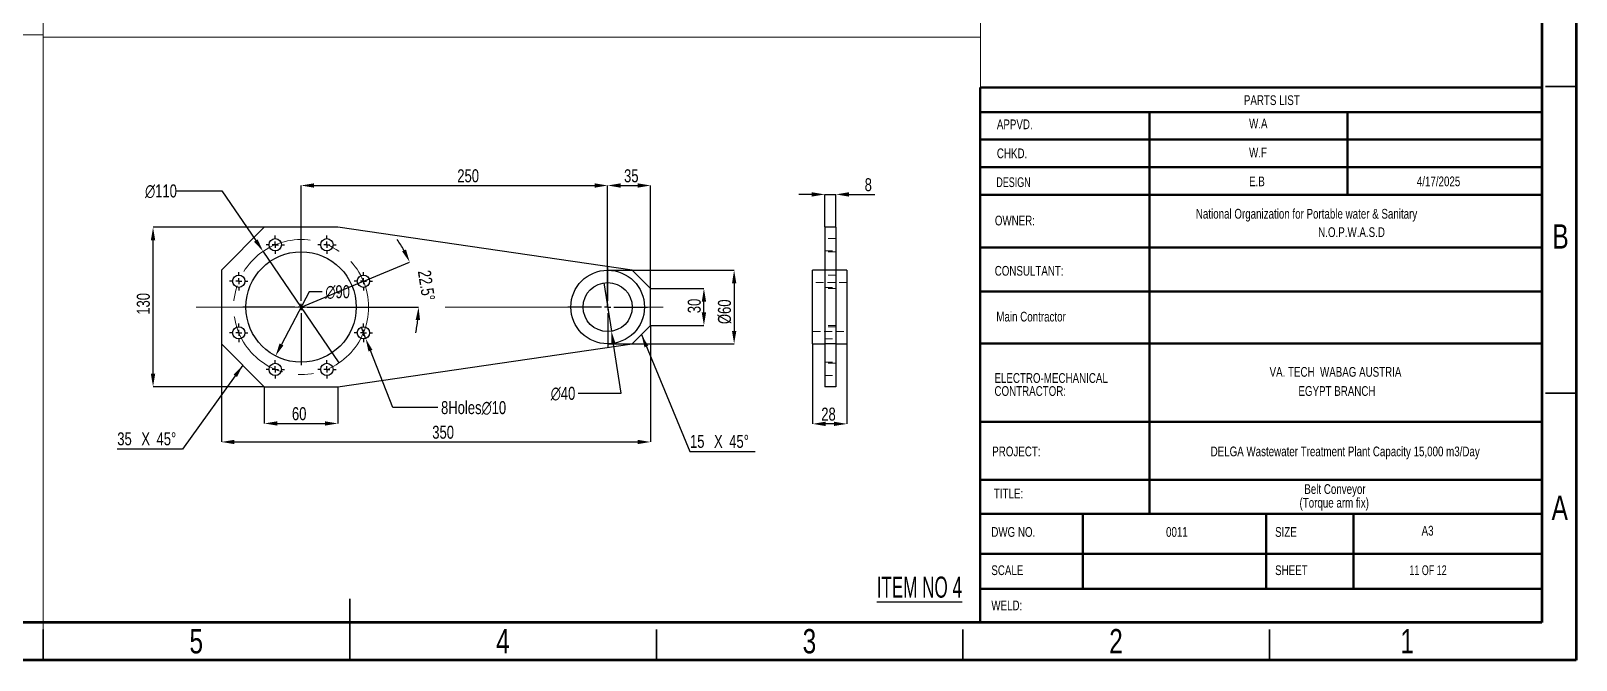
# Model space of a CAD drawing. Header units: millimetres. Extents: x 41 to 1868, y -696 to 319.
# Drawn here: x 1124.2 to 1376.2, y -696.3 to -593.7 of the extents above; entities that cross this region are included whole.
import ezdxf

# ---------------------------------------------------------------- set-up
doc = ezdxf.new("R2010")
doc.units = ezdxf.units.MM
doc.header["$PDSIZE"] = -1
doc.linetypes.add('CENTERX2', pattern=[20.32, 12.7, -2.54, 2.54, -2.54])
doc.linetypes.add('HIDDEN', pattern=[1.905, 1.27, -0.635])
doc.layers.add('BOLD', color=7, linetype='Continuous', lineweight=25)
doc.layers.add('FORMAT', color=7, linetype='Continuous')
doc.styles.add('SLDTEXTSTYLE0', font='TXT', dxfattribs={"width": 0.75})
doc.styles.add('SLDTEXTSTYLE10', font='TXT', dxfattribs={"width": 0.6875})
doc.styles.add('SLDTEXTSTYLE15', font='TXT', dxfattribs={"width": 0.605})
doc.styles.add('SLDTEXTSTYLE8', font='TXT', dxfattribs={"width": 0.687299})
doc.dimstyles.new('SLDDIMSTYLE10', dxfattribs={"dimtxt": 2.116667, "dimasz": 2.116667, "dimexe": 0, "dimexo": 0.625, "dimgap": 0.529167, "dimtad": 1, "dimdec": 0, "dimlfac": 5, "dimrnd": 1e-09, "dimzin": 12, "dimtxsty": 'SLDTEXTSTYLE0', "dimsah": 1, "dimcen": 2.5, "dimazin": 3, "dimtfac": 1, "dimtdec": 0, "dimtmove": 0, "dimatfit": 3, "dimfrac": 2, "dimtzin": 12})
doc.dimstyles.new('SLDDIMSTYLE11', dxfattribs={"dimtxt": 2.116667, "dimasz": 2.116667, "dimexe": 0, "dimexo": 0.625, "dimgap": 0.529167, "dimtad": 1, "dimdec": 0, "dimlfac": 5, "dimrnd": 1e-09, "dimzin": 12, "dimtxsty": 'SLDTEXTSTYLE0', "dimsah": 1, "dimcen": 2.5, "dimazin": 3, "dimtfac": 1, "dimtdec": 0, "dimtmove": 0, "dimatfit": 0, "dimfrac": 2, "dimtzin": 12})
doc.dimstyles.new('SLDDIMSTYLE12', dxfattribs={"dimtxt": 2.116667, "dimasz": 2.116667, "dimexe": 0, "dimexo": 0.625, "dimgap": 0.529167, "dimtad": 1, "dimdec": 0, "dimlfac": 5, "dimrnd": 1e-09, "dimzin": 12, "dimtxsty": 'SLDTEXTSTYLE0', "dimblk1": 'NONE', "dimsah": 1, "dimcen": 0, "dimazin": 3, "dimtfac": 1, "dimtdec": 0, "dimtmove": 0, "dimatfit": 3, "dimldrblk": 'NONE', "dimfrac": 2, "dimtzin": 12})
doc.dimstyles.new('SLDDIMSTYLE51', dxfattribs={"dimtxt": 2.116667, "dimasz": 2.116667, "dimexe": 0, "dimexo": 0.625, "dimgap": 0.529167, "dimtad": 1, "dimdec": 0, "dimlfac": 5, "dimrnd": 1e-09, "dimzin": 12, "dimtxsty": 'SLDTEXTSTYLE0', "dimblk1": 'NONE', "dimsah": 1, "dimcen": 0, "dimazin": 3, "dimtfac": 1, "dimtdec": 0, "dimtmove": 0, "dimatfit": 3, "dimldrblk": 'NONE', "dimfrac": 2, "dimtzin": 12})
doc.dimstyles.new('SLDDIMSTYLE52', dxfattribs={"dimtxt": 2.116667, "dimasz": 2.116667, "dimexe": 0, "dimexo": 0.625, "dimgap": 0.529167, "dimtad": 1, "dimlfac": 5, "dimzin": 12, "dimtxsty": 'SLDTEXTSTYLE0', "dimsah": 1, "dimcen": 2.5, "dimadec": 1, "dimazin": 3, "dimtfac": 1, "dimtdec": 1, "dimtmove": 0, "dimatfit": 3, "dimfrac": 2, "dimtzin": 12})
doc.dimstyles.new('SLDDIMSTYLE53', dxfattribs={"dimtxt": 2.116667, "dimasz": 2.116667, "dimexe": 0, "dimexo": 0.625, "dimgap": 0.529167, "dimtad": 1, "dimdec": 0, "dimlfac": 5, "dimrnd": 1e-09, "dimzin": 12, "dimtxsty": 'SLDTEXTSTYLE0', "dimsah": 1, "dimcen": 0, "dimazin": 3, "dimtfac": 1, "dimtdec": 0, "dimtmove": 0, "dimatfit": 3, "dimfrac": 2, "dimtzin": 12})

# ---------------------------------------------------------------- blocks, each defined once
blk = doc.blocks.new('SW_NOTE_0_115')
at = {"color": 0, "linetype": 'Continuous', "lineweight": 0, "char_height": 1.5875, "attachment_point": 1, "style": 'SLDTEXTSTYLE0'}
for s, insert in [('ELECTRO-MECHANICAL', (0, 2.05)), ('CONTRACTOR:', (0, -0.07))]:
    blk.add_mtext(s, dxfattribs=dict(at, insert=insert))
blk = doc.blocks.new('SW_NOTE_0_116')
at = {"layer": 'BOLD', "color": 0, "char_height": 1.5875, "attachment_point": 2, "style": 'SLDTEXTSTYLE0'}
for s, insert in [('VA. TECH  WABAG AUSTRIA', (13.44, 2.05)), ('EGYPT BRANCH', (13.68, -1.07))]:
    blk.add_mtext(s, dxfattribs=dict(at, insert=insert))
blk = doc.blocks.new('*D1073')
at = {"layer": 'Defpoints', "color": 0}
for p in [(1162.1, -629.63), (1174.49, -647.81)]:
    blk.add_point(p, dxfattribs=at)
at = {"layer": 'FORMAT', "color": 0, "lineweight": -2}
for p, q in [((1147.88, -619.79), (1155.39, -619.79)), ((1155.39, -619.79), (1160.91, -627.88)), ((1174.49, -647.81), (1162.1, -629.63))]:
    blk.add_line(p, q, dxfattribs=at)
at = {"layer": 'FORMAT', "color": 0}
blk.add_solid([(1161.2, -627.68), (1160.62, -628.08), (1162.1, -629.63)], dxfattribs=at)
at = {"layer": 'FORMAT', "color": 0, "insert": (1142.85, -618.73), "char_height": 2.117, "attachment_point": 1, "style": 'SLDTEXTSTYLE0'}
blk.add_mtext('\\A1;∅110', dxfattribs=at)
blk = doc.blocks.new('_None')
blk = doc.blocks.new('*D1074')
at = {"layer": 'BOLD', "color": 0, "lineweight": -2}
for p, q in [((1178.51, -634.49), (1186, -631.39)), ((1177.86, -638.72), (1187.45, -638.72))]:
    blk.add_line(p, q, dxfattribs=at)
for start, end in [(28.8327, 35.1653), (347.3347, 353.6673)]:
    blk.add_arc((1168.29, -638.72), 19.16, start, end, dxfattribs=at)
at = {"layer": 'BOLD', "color": 0}
for points in [[(1185.4, -629.33), (1184.76, -629.63), (1186, -631.39)], [(1186.98, -640.81), (1187.69, -640.85), (1187.45, -638.72)]]:
    blk.add_solid(points, dxfattribs=at)
at = {"layer": 'Defpoints', "color": 0}
for p in [(1178.46, -634.51), (1186.8, -633.76), (1158.79, -638.72), (1168.29, -638.72), (1177.79, -638.72)]:
    blk.add_point(p, dxfattribs=at)
at = {"layer": 'BOLD', "color": 0, "insert": (1189.42, -632.57), "char_height": 2.117, "attachment_point": 1, "rotation": 278.6146, "style": 'SLDTEXTSTYLE0'}
blk.add_mtext('\\A1;22.5°', dxfattribs=at)
blk = doc.blocks.new('*D1075')
at = {"layer": 'Defpoints', "color": 0}
for p in [(1225.29, -641.72), (1155.29, -644.72), (1225.29, -660.72)]:
    blk.add_point(p, dxfattribs=at)
at = {"layer": 'FORMAT', "color": 0, "lineweight": -2}
for p, q in [((1225.29, -641.78), (1225.29, -660.72)), ((1155.29, -644.78), (1155.29, -660.72)), ((1157.41, -660.72), (1223.18, -660.72))]:
    blk.add_line(p, q, dxfattribs=at)
at = {"layer": 'FORMAT', "color": 0}
for points in [[(1157.41, -660.37), (1157.41, -661.07), (1155.29, -660.72)], [(1223.18, -660.37), (1223.18, -661.07), (1225.29, -660.72)]]:
    blk.add_solid(points, dxfattribs=at)
at = {"layer": 'FORMAT', "color": 0, "insert": (1191.46, -658.07), "char_height": 2.117, "attachment_point": 2, "style": 'SLDTEXTSTYLE0'}
blk.add_mtext('\\A1;350', dxfattribs=at)
blk = doc.blocks.new('*D1076')
at = {"layer": 'Defpoints', "color": 0}
for p in [(1144.15, -625.72), (1162.29, -625.72), (1162.29, -651.72)]:
    blk.add_point(p, dxfattribs=at)
at = {"layer": 'FORMAT', "color": 0, "lineweight": -2}
for p, q in [((1162.23, -625.72), (1144.15, -625.72)), ((1144.15, -649.6), (1144.15, -627.84)), ((1162.23, -651.72), (1144.15, -651.72))]:
    blk.add_line(p, q, dxfattribs=at)
at = {"layer": 'FORMAT', "color": 0}
for points in [[(1143.79, -627.84), (1144.5, -627.84), (1144.15, -625.72)], [(1143.79, -649.6), (1144.5, -649.6), (1144.15, -651.72)]]:
    blk.add_solid(points, dxfattribs=at)
at = {"layer": 'FORMAT', "color": 0, "insert": (1141.5, -638.2), "char_height": 2.117, "attachment_point": 2, "rotation": 90, "style": 'SLDTEXTSTYLE0'}
blk.add_mtext('\\A1;130', dxfattribs=at)
blk = doc.blocks.new('*D1077')
at = {"layer": 'Defpoints', "color": 0}
for p in [(1218.29, -618.9), (1168.29, -629.22), (1218.29, -638.72)]:
    blk.add_point(p, dxfattribs=at)
at = {"layer": 'FORMAT', "color": 0, "lineweight": -2}
for p, q in [((1168.29, -629.16), (1168.29, -618.9)), ((1170.41, -618.9), (1216.18, -618.9)), ((1218.29, -638.66), (1218.29, -618.9))]:
    blk.add_line(p, q, dxfattribs=at)
at = {"layer": 'FORMAT', "color": 0}
for points in [[(1170.41, -618.55), (1170.41, -619.26), (1168.29, -618.9)], [(1216.18, -618.55), (1216.18, -619.26), (1218.29, -618.9)]]:
    blk.add_solid(points, dxfattribs=at)
at = {"layer": 'FORMAT', "color": 0, "insert": (1195.54, -616.26), "char_height": 2.117, "attachment_point": 2, "style": 'SLDTEXTSTYLE0'}
blk.add_mtext('\\A1;250', dxfattribs=at)
blk = doc.blocks.new('*D1078')
at = {"layer": 'Defpoints', "color": 0}
for p in [(1225.29, -618.9), (1225.29, -635.72), (1218.29, -638.72)]:
    blk.add_point(p, dxfattribs=at)
at = {"layer": 'FORMAT', "color": 0, "lineweight": -2}
for p, q in [((1218.29, -638.66), (1218.29, -618.9)), ((1220.41, -618.9), (1223.18, -618.9)), ((1225.29, -635.66), (1225.29, -618.9))]:
    blk.add_line(p, q, dxfattribs=at)
at = {"layer": 'FORMAT', "color": 0}
for points in [[(1220.41, -618.55), (1220.41, -619.26), (1218.29, -618.9)], [(1223.18, -618.55), (1223.18, -619.26), (1225.29, -618.9)]]:
    blk.add_solid(points, dxfattribs=at)
at = {"layer": 'FORMAT', "color": 0, "insert": (1222.15, -616.26), "char_height": 2.117, "attachment_point": 2, "style": 'SLDTEXTSTYLE0'}
blk.add_mtext('\\A1;35', dxfattribs=at)
blk = doc.blocks.new('*D1079')
at = {"layer": 'Defpoints', "color": 0}
for p in [(1218.29, -632.72), (1218.29, -644.72), (1238.92, -644.72)]:
    blk.add_point(p, dxfattribs=at)
at = {"layer": 'FORMAT', "color": 0, "lineweight": -2}
for p, q in [((1218.36, -632.72), (1238.92, -632.72)), ((1238.92, -634.84), (1238.92, -642.6)), ((1218.36, -644.72), (1238.92, -644.72))]:
    blk.add_line(p, q, dxfattribs=at)
at = {"layer": 'FORMAT', "color": 0}
for points in [[(1238.57, -634.84), (1239.28, -634.84), (1238.92, -632.72)], [(1238.57, -642.6), (1239.28, -642.6), (1238.92, -644.72)]]:
    blk.add_solid(points, dxfattribs=at)
at = {"layer": 'FORMAT', "color": 0, "insert": (1236.28, -639.49), "char_height": 2.117, "attachment_point": 2, "rotation": 90, "style": 'SLDTEXTSTYLE0'}
blk.add_mtext('\\A1;%%c60', dxfattribs=at)
blk = doc.blocks.new('SW_CHAMFER_DIMENSION_7')
at = {"layer": 'FORMAT', "color": 0}
for p, q in [((20.48, 13.66), (10.66, 0)), ((10.66, 0), (0, 0))]:
    blk.add_line(p, q, dxfattribs=at)
blk.add_solid([(20.48, 13.66), (18.98, 12.13), (19.51, 11.75)], dxfattribs=at)
at = {"layer": 'FORMAT', "color": 0, "attachment_point": 1, "style": 'SLDTEXTSTYLE0'}
for s, insert, char_height in [('35', (0, 2.73), 2.117), ('X', (3.92, 2.73), 2.12), ('45°', (6.4, 2.73), 2.117)]:
    blk.add_mtext(s, dxfattribs=dict(at, insert=insert, char_height=char_height))
blk = doc.blocks.new('SW_CHAMFER_DIMENSION_8')
at = {"layer": 'FORMAT', "color": 0}
for p, q in [((-7.92, 19.08), (0, 0)), ((0, 0), (10.66, 0))]:
    blk.add_line(p, q, dxfattribs=at)
blk.add_solid([(-7.92, 19.08), (-7.41, 17), (-6.81, 17.25)], dxfattribs=at)
at = {"layer": 'FORMAT', "color": 0, "attachment_point": 1, "style": 'SLDTEXTSTYLE0'}
for s, insert, char_height in [('15', (0, 2.73), 2.117), ('X', (3.92, 2.73), 2.12), ('45°', (6.4, 2.73), 2.117)]:
    blk.add_mtext(s, dxfattribs=dict(at, insert=insert, char_height=char_height))
blk = doc.blocks.new('*D1080')
at = {"layer": 'Defpoints', "color": 0}
for p in [(1217.67, -634.77), (1218.91, -642.67)]:
    blk.add_point(p, dxfattribs=at)
at = {"layer": 'FORMAT', "color": 0, "lineweight": -2}
for p, q in [((1217.67, -634.77), (1218.91, -642.67)), ((1220.5, -652.78), (1219.24, -644.76)), ((1213.5, -652.78), (1220.5, -652.78))]:
    blk.add_line(p, q, dxfattribs=at)
at = {"layer": 'FORMAT', "color": 0}
blk.add_solid([(1219.59, -644.71), (1218.89, -644.82), (1218.91, -642.67)], dxfattribs=at)
at = {"layer": 'FORMAT', "color": 0, "insert": (1209.01, -651.73), "char_height": 2.117, "attachment_point": 1, "style": 'SLDTEXTSTYLE0'}
blk.add_mtext('\\A1;∅40', dxfattribs=at)
blk = doc.blocks.new('*D1081')
at = {"layer": 'Defpoints', "color": 0}
for p in [(1178.09, -642), (1178.82, -643.86)]:
    blk.add_point(p, dxfattribs=at)
at = {"layer": 'FORMAT', "color": 0, "lineweight": -2}
for p, q in [((1178.09, -642), (1178.82, -643.86)), ((1183.28, -655.12), (1179.6, -645.83)), ((1190.59, -655.12), (1183.28, -655.12))]:
    blk.add_line(p, q, dxfattribs=at)
at = {"layer": 'FORMAT', "color": 0}
blk.add_solid([(1179.93, -645.7), (1179.28, -645.96), (1178.82, -643.86)], dxfattribs=at)
at = {"layer": 'FORMAT', "color": 0, "insert": (1191.12, -654.06), "char_height": 2.1167, "attachment_point": 1, "style": 'SLDTEXTSTYLE0'}
blk.add_mtext('\\A1;8Holes∅10', dxfattribs=at)
blk = doc.blocks.new('*D1082')
at = {"layer": 'Defpoints', "color": 0}
for p in [(1172.47, -630.75), (1164.12, -646.69)]:
    blk.add_point(p, dxfattribs=at)
at = {"layer": 'FORMAT', "color": 0, "lineweight": -2}
for p, q in [((1169.6, -636.22), (1165.1, -644.82)), ((1171.72, -636.22), (1169.6, -636.22))]:
    blk.add_line(p, q, dxfattribs=at)
at = {"layer": 'FORMAT', "color": 0}
blk.add_solid([(1164.79, -644.65), (1165.41, -644.98), (1164.12, -646.69)], dxfattribs=at)
at = {"layer": 'FORMAT', "color": 0, "insert": (1172.25, -635.16), "char_height": 2.117, "attachment_point": 1, "style": 'SLDTEXTSTYLE0'}
blk.add_mtext('\\A1;∅90', dxfattribs=at)
blk = doc.blocks.new('*D1083')
at = {"layer": 'Defpoints', "color": 0}
for p in [(1162.29, -651.72), (1174.29, -651.72), (1174.29, -657.7)]:
    blk.add_point(p, dxfattribs=at)
at = {"layer": 'FORMAT', "color": 0, "lineweight": -2}
for p, q in [((1162.29, -651.78), (1162.29, -657.7)), ((1174.29, -651.78), (1174.29, -657.7)), ((1164.41, -657.7), (1172.18, -657.7))]:
    blk.add_line(p, q, dxfattribs=at)
at = {"layer": 'FORMAT', "color": 0}
for points in [[(1164.41, -657.35), (1164.41, -658.05), (1162.29, -657.7)], [(1172.18, -657.35), (1172.18, -658.05), (1174.29, -657.7)]]:
    blk.add_solid(points, dxfattribs=at)
at = {"layer": 'FORMAT', "color": 0, "insert": (1167.98, -655.05), "char_height": 2.117, "attachment_point": 2, "style": 'SLDTEXTSTYLE0'}
blk.add_mtext('\\A1;60', dxfattribs=at)
blk = doc.blocks.new('*D1084')
at = {"layer": 'Defpoints', "color": 0}
for p in [(1225.29, -635.72), (1233.99, -635.72), (1225.29, -641.72)]:
    blk.add_point(p, dxfattribs=at)
at = {"layer": 'FORMAT', "color": 0, "lineweight": -2}
for p, q in [((1225.36, -635.72), (1233.99, -635.72)), ((1233.99, -639.6), (1233.99, -637.84)), ((1225.36, -641.72), (1233.99, -641.72))]:
    blk.add_line(p, q, dxfattribs=at)
at = {"layer": 'FORMAT', "color": 0}
for points in [[(1233.64, -637.84), (1234.35, -637.84), (1233.99, -635.72)], [(1233.64, -639.6), (1234.35, -639.6), (1233.99, -641.72)]]:
    blk.add_solid(points, dxfattribs=at)
at = {"layer": 'FORMAT', "color": 0, "insert": (1231.35, -638.54), "char_height": 2.117, "attachment_point": 2, "rotation": 90, "style": 'SLDTEXTSTYLE0'}
blk.add_mtext('\\A1;30', dxfattribs=at)
blk = doc.blocks.new('SW_CENTERMARKSYMBOL_110')
at = {"layer": 'FORMAT', "color": 0}
for p, q in [((-1, 0), (-1.5, 0)), ((0, 0), (-0.5, 0)), ((0, 1), (0, 1.5)), ((0, 0), (0, 0.5)), ((0, 0), (0, -0.5)), ((0, 0), (0.5, 0)), ((1, 0), (1.5, 0)), ((0, -1), (0, -1.5))]:
    blk.add_line(p, q, dxfattribs=at)
blk = doc.blocks.new('SW_CENTERMARKSYMBOL_111')
at = {"layer": 'FORMAT', "color": 0}
for p, q in [((0, 1), (0, 6.5)), ((-1, 0), (-6.5, 0)), ((0, 0), (-0.5, 0)), ((0, 0), (0, 0.5)), ((0, 0), (0, -0.5)), ((0, 0), (0.5, 0)), ((1, 0), (6.5, 0)), ((0, -1), (0, -6.5))]:
    blk.add_line(p, q, dxfattribs=at)
blk = doc.blocks.new('SW_CENTERMARKSYMBOL_112')
at = {"layer": 'FORMAT', "color": 0}
for p, q in [((0, 1), (0, 9.5)), ((-1, 0), (-9.5, 0)), ((0, 0), (-0.5, 0)), ((0, 0), (0, 0.5)), ((0, 0), (0, -0.5)), ((0, 0), (0.5, 0)), ((1, 0), (9.5, 0)), ((0, -1), (0, -9.5))]:
    blk.add_line(p, q, dxfattribs=at)
blk = doc.blocks.new('SW_CENTERMARKSYMBOL_113')
at = {"layer": 'FORMAT', "color": 0}
for p, q in [((-1, 0), (-1.5, 0)), ((0, 0), (-0.5, 0)), ((0, 1), (0, 1.5)), ((0, 0), (0, 0.5)), ((0, 0), (0, -0.5)), ((0, 0), (0.5, 0)), ((1, 0), (1.5, 0)), ((0, -1), (0, -1.5))]:
    blk.add_line(p, q, dxfattribs=at)
blk = doc.blocks.new('SW_CENTERMARKSYMBOL_114')
at = {"layer": 'FORMAT', "color": 0}
for p, q in [((-1, 0), (-1.5, 0)), ((0, 0), (-0.5, 0)), ((0, 1), (0, 1.5)), ((0, 0), (0, 0.5)), ((0, 0), (0, -0.5)), ((0, 0), (0.5, 0)), ((1, 0), (1.5, 0)), ((0, -1), (0, -1.5))]:
    blk.add_line(p, q, dxfattribs=at)
blk = doc.blocks.new('SW_CENTERMARKSYMBOL_115')
at = {"layer": 'FORMAT', "color": 0}
for p, q in [((-1, 0), (-1.5, 0)), ((0, 0), (-0.5, 0)), ((0, 1), (0, 1.5)), ((0, 0), (0, 0.5)), ((0, 0), (0, -0.5)), ((0, 0), (0.5, 0)), ((1, 0), (1.5, 0)), ((0, -1), (0, -1.5))]:
    blk.add_line(p, q, dxfattribs=at)
blk = doc.blocks.new('SW_CENTERMARKSYMBOL_116')
at = {"layer": 'FORMAT', "color": 0}
for p, q in [((-1, 0), (-1.5, 0)), ((0, 0), (-0.5, 0)), ((0, 1), (0, 1.5)), ((0, 0), (0, 0.5)), ((0, 0), (0, -0.5)), ((0, 0), (0.5, 0)), ((1, 0), (1.5, 0)), ((0, -1), (0, -1.5))]:
    blk.add_line(p, q, dxfattribs=at)
blk = doc.blocks.new('SW_CENTERMARKSYMBOL_117')
at = {"layer": 'FORMAT', "color": 0}
for p, q in [((-1, 0), (-1.5, 0)), ((0, 0), (-0.5, 0)), ((0, 1), (0, 1.5)), ((0, 0), (0, 0.5)), ((0, 0), (0, -0.5)), ((0, 0), (0.5, 0)), ((1, 0), (1.5, 0)), ((0, -1), (0, -1.5))]:
    blk.add_line(p, q, dxfattribs=at)
blk = doc.blocks.new('SW_CENTERMARKSYMBOL_118')
at = {"layer": 'FORMAT', "color": 0}
for p, q in [((-1, 0), (-1.5, 0)), ((0, 0), (-0.5, 0)), ((0, 1), (0, 1.5)), ((0, 0), (0, 0.5)), ((0, 0), (0, -0.5)), ((0, 0), (0.5, 0)), ((1, 0), (1.5, 0)), ((0, -1), (0, -1.5))]:
    blk.add_line(p, q, dxfattribs=at)
blk = doc.blocks.new('SW_CENTERMARKSYMBOL_119')
at = {"layer": 'FORMAT', "color": 0}
for p, q in [((-1, 0), (-1.5, 0)), ((0, 0), (-0.5, 0)), ((0, 1), (0, 1.5)), ((0, 0), (0, 0.5)), ((0, 0), (0, -0.5)), ((0, 0), (0.5, 0)), ((1, 0), (1.5, 0)), ((0, -1), (0, -1.5))]:
    blk.add_line(p, q, dxfattribs=at)
blk = doc.blocks.new('*D1085')
at = {"layer": 'Defpoints', "color": 0}
for p in [(1253.71, -620.35), (1253.71, -625.72), (1255.51, -625.72)]:
    blk.add_point(p, dxfattribs=at)
at = {"layer": 'FORMAT', "color": 0, "lineweight": -2}
for p, q in [((1251.59, -620.35), (1249.48, -620.35)), ((1253.71, -625.66), (1253.71, -620.35)), ((1253.71, -620.35), (1255.51, -620.35)), ((1255.51, -625.66), (1255.51, -620.35)), ((1257.63, -620.35), (1261.86, -620.35))]:
    blk.add_line(p, q, dxfattribs=at)
at = {"layer": 'FORMAT', "color": 0}
for points in [[(1251.59, -620), (1251.59, -620.71), (1253.71, -620.35)], [(1257.63, -620), (1257.63, -620.71), (1255.51, -620.35)]]:
    blk.add_solid(points, dxfattribs=at)
at = {"layer": 'FORMAT', "color": 0, "insert": (1260.8, -617.71), "char_height": 2.117, "attachment_point": 2, "style": 'SLDTEXTSTYLE0'}
blk.add_mtext('\\A1;8', dxfattribs=at)
blk = doc.blocks.new('*D1086')
at = {"layer": 'Defpoints', "color": 0}
for p in [(1251.71, -644.72), (1257.31, -644.72), (1251.71, -657.77)]:
    blk.add_point(p, dxfattribs=at)
at = {"layer": 'FORMAT', "color": 0, "lineweight": -2}
for p, q in [((1251.71, -644.78), (1251.71, -657.77)), ((1257.31, -644.78), (1257.31, -657.77)), ((1255.19, -657.77), (1253.83, -657.77))]:
    blk.add_line(p, q, dxfattribs=at)
at = {"layer": 'FORMAT', "color": 0}
for points in [[(1253.83, -657.41), (1253.83, -658.12), (1251.71, -657.77)], [(1255.19, -657.41), (1255.19, -658.12), (1257.31, -657.77)]]:
    blk.add_solid(points, dxfattribs=at)
at = {"layer": 'FORMAT', "color": 0, "insert": (1254.31, -655.12), "char_height": 2.117, "attachment_point": 2, "style": 'SLDTEXTSTYLE0'}
blk.add_mtext('\\A1;28', dxfattribs=at)

msp = doc.modelspace()

# ---------------------------------------------------------------- linework, layer by layer
at = {"color": 7, "linetype": 'Continuous', "lineweight": 70}
for p, q in [((1376.2375, -409.2811), (1376.2375, -696.2811)), ((1370.64, -413.1476), (1370.64, -690.1476)), ((1370.64, -690.1476), (981.2375, -690.1476)), ((1376.2375, -696.2811), (976.2375, -696.2811))]:
    msp.add_line(p, q, dxfattribs=at)
at = {"color": 7, "linetype": 'Continuous', "lineweight": 18}
for p, q in [((1126.2375, -414.2811), (1126.2375, -691.2811)), ((1279.0803, -447.5194), (1279.1215, -606.9557)), ((1126.2375, -594.3414), (980.5499, -594.3414)), ((1279.1184, -594.7384), (1126.2375, -594.7384))]:
    msp.add_line(p, q, dxfattribs=at)
at = {"color": 7, "linetype": 'Continuous', "lineweight": 50}
for p, q in [((1370.64, -602.9051), (1279.0422, -602.9051)), ((1279.0422, -602.9051), (1279.0422, -615.9201)), ((1370.64, -606.9201), (1279.0422, -606.9201)), ((1306.6851, -611.4201), (1306.6851, -606.9201)), ((1338.9764, -620.4201), (1338.9764, -606.9201)), ((1370.64, -611.4201), (1279.0422, -611.4201)), ((1306.6851, -615.9201), (1306.6851, -611.4201)), ((1279.0422, -615.9201), (1279.0422, -690.1476)), ((1370.64, -615.9201), (1279.0422, -615.9201)), ((1306.6851, -620.4201), (1306.6851, -615.9201)), ((1370.64, -620.4201), (1279.0422, -620.4201)), ((1306.6851, -672.4557), (1306.6851, -620.4201)), ((1370.64, -629.0142), (1279.0422, -629.0142)), ((1370.64, -636.1656), (1279.0422, -636.1656)), ((1370.64, -644.6398), (1279.0422, -644.6398)), ((1370.64, -657.4502), (1279.0422, -657.4502)), ((1370.64, -666.914), (1279.0422, -666.914)), ((1279.0422, -672.4557), (1370.64, -672.4557)), ((1295.7947, -684.6476), (1295.7947, -672.4557)), ((1325.6773, -684.6476), (1325.6773, -672.4557)), ((1339.9478, -684.6476), (1339.9478, -672.4557)), ((1279.0422, -678.9838), (1370.64, -678.9838)), ((1279.0422, -684.6476), (1370.64, -684.6476))]:
    msp.add_line(p, q, dxfattribs=at)
at = {"color": 7, "linetype": 'Continuous', "lineweight": 35}
for p, q in [((1371.2375, -602.7811), (1376.2375, -602.7811)), ((1371.2375, -652.7811), (1376.2375, -652.7811)), ((1176.2375, -696.2821), (1176.2375, -686.2801)), ((1126.2375, -691.2811), (1126.2375, -696.2811)), ((1176.2375, -691.2811), (1176.2375, -696.2811)), ((1226.2375, -691.2811), (1226.2375, -696.2811)), ((1276.2375, -691.2811), (1276.2375, -696.2811)), ((1326.2375, -691.2811), (1326.2375, -696.2811))]:
    msp.add_line(p, q, dxfattribs=at)
at = {"color": 7, "linetype": 'Continuous', "lineweight": 25}
for p, q in [((1162.2934, -625.7185), (1155.2934, -632.7185)), ((1174.2934, -625.7185), (1162.2934, -625.7185)), ((1222.2934, -632.7185), (1174.2934, -625.7185)), ((1255.5099, -625.7185), (1253.7099, -625.7185)), ((1253.7099, -625.7185), (1253.7099, -632.7185)), ((1255.5099, -625.7185), (1255.5099, -632.7185)), ((1155.2934, -632.7185), (1155.2934, -644.7185)), ((1225.2934, -635.7185), (1222.2934, -632.7185)), ((1253.7099, -632.7185), (1251.7099, -632.7185)), ((1251.7099, -638.7185), (1251.7099, -632.7185)), ((1255.5099, -632.7185), (1253.7099, -632.7185)), ((1253.7099, -632.7185), (1253.7099, -644.7185)), ((1257.3099, -632.7185), (1255.5099, -632.7185)), ((1255.5099, -632.7185), (1255.5099, -644.7185)), ((1257.3099, -632.7185), (1257.3099, -644.7185)), ((1225.2934, -641.7185), (1225.2934, -635.7185)), ((1251.7099, -644.7185), (1251.7099, -638.7185)), ((1222.2934, -644.7185), (1225.2934, -641.7185)), ((1155.2934, -644.7185), (1162.2934, -651.7185)), ((1174.2934, -651.7185), (1222.2934, -644.7185)), ((1251.7099, -644.7185), (1253.7099, -644.7185)), ((1255.5099, -644.7185), (1253.7099, -644.7185)), ((1253.7099, -644.7185), (1253.7099, -651.7185)), ((1255.5099, -644.7185), (1257.3099, -644.7185)), ((1255.5099, -644.7185), (1255.5099, -651.7185)), ((1162.2934, -651.7185), (1174.2934, -651.7185)), ((1255.5099, -651.7185), (1253.7099, -651.7185))]:
    msp.add_line(p, q, dxfattribs=at)
at = {"color": 7, "linetype": 'HIDDEN', "lineweight": 18}
for p, q in [((1255.5099, -627.5558), (1253.7099, -627.5558)), ((1253.7099, -629.5558), (1255.5099, -629.5558)), ((1255.5099, -629.7185), (1253.7099, -629.7185)), ((1257.3099, -634.7185), (1251.7099, -634.7185)), ((1255.5099, -633.509), (1253.7099, -633.509)), ((1253.7099, -635.509), (1255.5099, -635.509)), ((1255.5099, -635.7185), (1253.7099, -635.7185)), ((1255.5099, -641.7185), (1253.7099, -641.7185)), ((1255.5099, -641.928), (1253.7099, -641.928)), ((1251.7099, -642.7185), (1257.3099, -642.7185)), ((1253.7099, -643.928), (1255.5099, -643.928)), ((1253.7099, -647.7185), (1255.5099, -647.7185)), ((1255.5099, -647.8812), (1253.7099, -647.8812)), ((1253.7099, -649.8812), (1255.5099, -649.8812))]:
    msp.add_line(p, q, dxfattribs=at)
at = {"color": 7, "linetype": 'CENTERX2', "lineweight": 18, "ltscale": 2}
msp.add_line((1151.1621, -638.7185), (1227.8046, -638.7185), dxfattribs=at)
at = {"color": 7, "linetype": 'CENTERX2', "lineweight": 18}
msp.add_circle((1168.2934, -638.7185), 11, dxfattribs=at)
at = {"color": 7, "linetype": 'Continuous', "lineweight": 25}
for centre, radius in [((1168.2934, -638.7185), 9), ((1164.0839, -628.5558), 1), ((1172.5029, -628.5558), 1), ((1158.1308, -634.509), 1), ((1178.4561, -634.509), 1), ((1218.2934, -638.7185), 6), ((1218.2934, -638.7185), 4), ((1158.1308, -642.928), 1), ((1178.4561, -642.928), 1), ((1164.0839, -648.8812), 1), ((1172.5029, -648.8812), 1)]:
    msp.add_circle(centre, radius, dxfattribs=at)
at = {"layer": 'BOLD'}
msp.add_line((1168.2934, -638.7185), (1178.4561, -634.509), dxfattribs=at)

# ---------------------------------------------------------------- block references
at = {"color": 7, "linetype": 'Continuous', "lineweight": 0}
msp.add_blockref('SW_NOTE_0_115', (1281.3768, -651.5477), dxfattribs=at)
at = {"layer": 'BOLD'}
msp.add_blockref('SW_NOTE_0_116', (1323.5569, -650.5477), dxfattribs=at)
at = {"layer": 'FORMAT'}
for name, p in [('SW_CENTERMARKSYMBOL_115', (1164.0839, -628.5558)), ('SW_CENTERMARKSYMBOL_114', (1172.5029, -628.5558)), ('SW_CENTERMARKSYMBOL_112', (1168.2934, -638.7185)), ('SW_CENTERMARKSYMBOL_111', (1218.2934, -638.7185)), ('SW_CENTERMARKSYMBOL_116', (1158.1308, -634.509)), ('SW_CENTERMARKSYMBOL_113', (1178.4561, -634.509)), ('SW_CENTERMARKSYMBOL_117', (1158.1308, -642.928)), ('SW_CENTERMARKSYMBOL_110', (1178.4561, -642.928)), ('SW_CHAMFER_DIMENSION_8', (1231.7164, -662.2938)), ('SW_CENTERMARKSYMBOL_118', (1164.0839, -648.8812)), ('SW_CENTERMARKSYMBOL_119', (1172.5029, -648.8812)), ('SW_CHAMFER_DIMENSION_7', (1138.3158, -661.8759))]:
    msp.add_blockref(name, p, dxfattribs=at)

# ---------------------------------------------------------------- texts
at = {"color": 7, "linetype": 'Continuous', "lineweight": 0}
for s, insert, char_height, attachment_point, style in [('PARTS LIST', (1322.0541, -604.1959), 1.5875, 1, 'SLDTEXTSTYLE0'), ('APPVD.', (1281.7694, -608.1314), 1.5875, 1, 'SLDTEXTSTYLE0'), ('W.A', (1322.9028, -607.9996), 1.5875, 1, 'SLDTEXTSTYLE0'), ('CHKD.', (1281.7694, -612.8651), 1.5875, 1, 'SLDTEXTSTYLE0'), ('W.F', (1322.9028, -612.7333), 1.5875, 1, 'SLDTEXTSTYLE0'), ('DESIGN', (1281.6831, -617.5669), 1.5875, 1, 'SLDTEXTSTYLE8'), ('E.B', (1322.9028, -617.4351), 1.5875, 1, 'SLDTEXTSTYLE0'), ('OWNER:', (1281.4377, -623.825), 1.5875, 1, 'SLDTEXTSTYLE0'), ('B', (1373.7081, -625.221), 3.9688, 2, 'SLDTEXTSTYLE0'), ('CONSULTANT:', (1281.419, -632.0199), 1.5875, 1, 'SLDTEXTSTYLE0'), ('Main Contractor', (1281.6831, -639.4862), 1.5875, 1, 'SLDTEXTSTYLE0'), ('PROJECT:', (1281.0165, -661.4674), 1.5875, 1, 'SLDTEXTSTYLE0'), ('TITLE:', (1281.2865, -668.3309), 1.5875, 1, 'SLDTEXTSTYLE0'), ('(Torque arm fix)', (1336.7922, -669.8343), 1.5875, 2, 'SLDTEXTSTYLE0'), ('A', (1373.5772, -669.471), 3.9688, 2, 'SLDTEXTSTYLE0'), ('DWG NO.', (1280.869, -674.5976), 1.5875, 1, 'SLDTEXTSTYLE0'), ('0011', (1309.3606, -674.5976), 1.5875, 1, 'SLDTEXTSTYLE0'), ('SIZE', (1327.1448, -674.5976), 1.5875, 1, 'SLDTEXTSTYLE0'), ('A3', (1351.0397, -674.3932), 1.5875, 1, 'SLDTEXTSTYLE0'), ('SCALE', (1280.869, -680.8339), 1.5875, 1, 'SLDTEXTSTYLE0'), ('SHEET', (1327.1448, -680.8339), 1.5875, 1, 'SLDTEXTSTYLE0'), ('11 OF 12', (1349.046, -680.8339), 1.5875, 1, 'SLDTEXTSTYLE10'), ('WELD:', (1280.869, -686.5737), 1.5875, 1, 'SLDTEXTSTYLE0'), ('5', (1151.1975, -691.221), 3.9688, 2, 'SLDTEXTSTYLE0'), ('4', (1201.1975, -691.221), 3.9688, 2, 'SLDTEXTSTYLE0'), ('3', (1251.1975, -691.221), 3.9688, 2, 'SLDTEXTSTYLE0'), ('2', (1301.1975, -691.221), 3.9688, 2, 'SLDTEXTSTYLE0'), ('1', (1348.6975, -691.221), 3.9688, 2, 'SLDTEXTSTYLE0')]:
    msp.add_mtext(s, dxfattribs=dict(at, insert=insert, char_height=char_height, attachment_point=attachment_point, style=style))
at = {"layer": 'BOLD', "char_height": 1.5875, "style": 'SLDTEXTSTYLE0'}
for s, insert, attachment_point in [('National Organization for Portable water & Sanitary', (1314.221, -622.7164), 1), ('Belt Conveyor', (1336.9114, -667.6004), 2)]:
    msp.add_mtext(s, dxfattribs=dict(at, insert=insert, attachment_point=attachment_point))
at = {"layer": 'FORMAT'}
for s, insert, char_height, attachment_point, style in [('4/17/2025', (1350.2636, -617.4351), 1.5875, 1, 'SLDTEXTSTYLE0'), ('N.O.P.W.A.S.D', (1334.1779, -625.7133), 1.5875, 1, 'SLDTEXTSTYLE0'), ('DELGA Wastewater Treatment Plant Capacity 15,000 m3/Day', (1338.581, -661.4674), 1.5875, 2, 'SLDTEXTSTYLE0'), ('\\LITEM NO 4', (1269.1264, -682.6628), 3.439583, 2, 'SLDTEXTSTYLE15')]:
    msp.add_mtext(s, dxfattribs=dict(at, insert=insert, char_height=char_height, attachment_point=attachment_point, style=style))

# ---------------------------------------------------------------- dimensions: what is measured, and where the dimension line sits
at = {"layer": 'BOLD'}
dim = msp.add_angular_dim_2l(base=(1186.8012, -633.7594), line1=((1177.7934, -638.7185), (1158.7934, -638.7185)), line2=((1168.2934, -638.7185), (1178.4561, -634.509)), dimstyle='SLDDIMSTYLE52', dxfattribs=at)
dim.commit()
dim.dimension.update_dxf_attribs({"geometry": '*D1074', "text_midpoint": (1187.2379, -635.8485), "dimtype": 162})
at = {"layer": 'FORMAT'}
for base, p1, p2, dimstyle, picture, middle in [((1218.2934, -618.9029), (1168.2934, -629.2185), (1218.2934, -638.7185), 'SLDDIMSTYLE10', '*D1077', (1195.5431, -618.9029)), ((1225.2934, -618.9029), (1218.2934, -638.7185), (1225.2934, -635.7185), 'SLDDIMSTYLE11', '*D1078', (1222.1542, -618.9029)), ((1225.2934, -660.7185), (1155.2934, -644.7185), (1225.2934, -641.7185), 'SLDDIMSTYLE10', '*D1075', (1191.4642, -660.7185)), ((1251.7099, -657.7661), (1257.3099, -644.7185), (1251.7099, -644.7185), 'SLDDIMSTYLE11', '*D1086', (1254.3111, -657.7661)), ((1174.2934, -657.6987), (1162.2934, -651.7185), (1174.2934, -651.7185), 'SLDDIMSTYLE10', '*D1083', (1167.9756, -657.6987))]:
    dim = msp.add_linear_dim(base=base, p1=p1, p2=p2, dimstyle=dimstyle, dxfattribs=at)
    dim.commit()
    dim.dimension.update_dxf_attribs({"geometry": picture, "text_midpoint": middle, "dimtype": 160})
for p1, p2, dimstyle, picture, middle in [((1174.4876, -647.8088), (1162.0993, -629.6282), 'SLDDIMSTYLE51', '*D1073', (1145.1011, -619.7886)), ((1172.4676, -630.745), (1164.1193, -646.692), 'SLDDIMSTYLE53', '*D1082', (1174.2337, -636.216)), ((1217.6729, -634.7669), (1218.914, -642.6701), 'SLDDIMSTYLE51', '*D1080', (1210.9906, -652.7836))]:
    dim = msp.add_diameter_dim_2p(p1=p1, p2=p2, dimstyle=dimstyle, dxfattribs=at)
    dim.commit()
    dim.dimension.update_dxf_attribs({"geometry": picture, "text_midpoint": middle, "dimtype": 163})
dim = msp.add_linear_dim(base=(1253.7099, -620.3525), p1=(1255.5099, -625.7185), p2=(1253.7099, -625.7185), text='8', dimstyle='SLDDIMSTYLE11', dxfattribs=at)
dim.commit()
dim.dimension.update_dxf_attribs({"geometry": '*D1085', "text_midpoint": (1260.8016, -620.3525), "dimtype": 160})
for base, p1, p2, picture, middle in [((1144.1467, -625.7185), (1162.2934, -651.7185), (1162.2934, -625.7185), '*D1076', (1144.1467, -638.1998)), ((1233.9946, -635.7185), (1225.2934, -641.7185), (1225.2934, -635.7185), '*D1084', (1233.9946, -638.5372))]:
    dim = msp.add_linear_dim(base=base, p1=p1, p2=p2, angle=90, dimstyle='SLDDIMSTYLE10', dxfattribs=at)
    dim.commit()
    dim.dimension.update_dxf_attribs({"geometry": picture, "text_midpoint": middle, "dimtype": 160})
dim = msp.add_linear_dim(base=(1238.9235, -644.7185), p1=(1218.2934, -632.7185), p2=(1218.2934, -644.7185), angle=90, text='%%c<>', dimstyle='SLDDIMSTYLE10', dxfattribs=at)
dim.commit()
dim.dimension.update_dxf_attribs({"geometry": '*D1079', "text_midpoint": (1238.9235, -639.4894), "dimtype": 160})
dim = msp.add_diameter_dim_2p(p1=(1178.088, -641.9982), p2=(1178.8243, -643.8578), text='8Holes<>', dimstyle='SLDDIMSTYLE12', dxfattribs=at)
dim.commit()
dim.dimension.update_dxf_attribs({"geometry": '*D1081', "text_midpoint": (1197.2088, -655.1151), "dimtype": 163})

doc.saveas('drawing.dxf')
